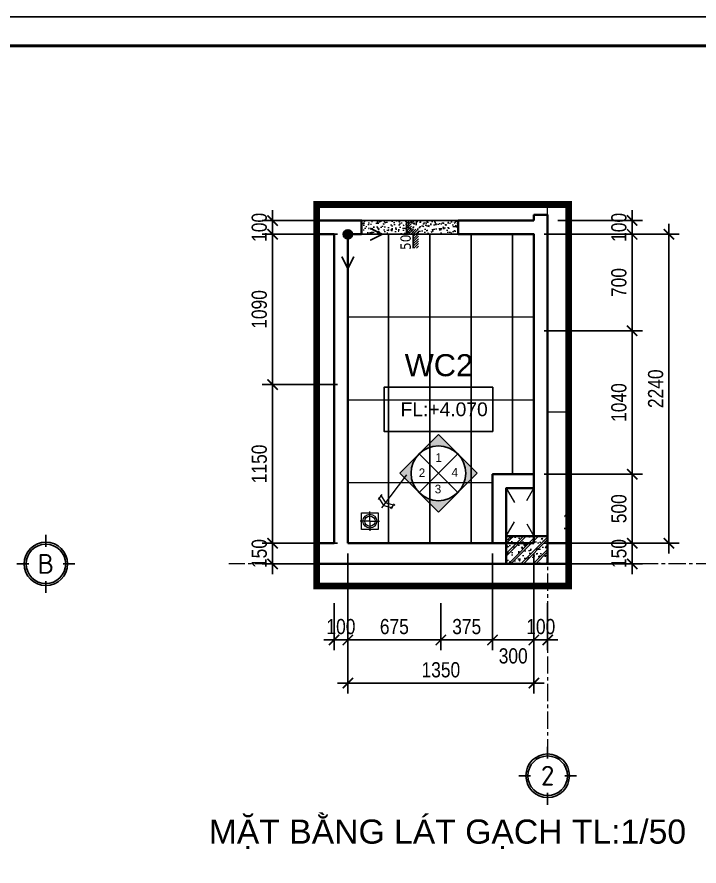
# Model space of a CAD drawing. Header units: inches. Extents: x 236662 to 497023, y -248575 to 81795.
# Drawn here: x 287395 to 292345, y -204924 to -198768 of the extents above; entities that cross this region are included whole.
import ezdxf
from ezdxf.enums import TextEntityAlignment as Align
from ezdxf.xclip import XClip

# ---------------------------------------------------------------- set-up
doc = ezdxf.new("R2010")
doc.units = ezdxf.units.IN
doc.header["$LTSCALE"] = 10
doc.header["$MEASUREMENT"] = 0
doc.header["$XCLIPFRAME"] = 2
for name, pattern in [('ACAD_ISO02W100', [15, 12, -3]), ('ACAD_ISO03W100', [30, 12, -18]), ('CENTER', [2, 1.25, -0.25, 0.25, -0.25]), ('DASHED2', [0.375, 0.25, -0.125])]:
    doc.linetypes.add(name, pattern=pattern)
for name, color, linetype in [('01. HP_TEXT', 9, 'Continuous'), ('07. HP_KY HIEU', 43, 'Continuous'), ('08. HP_DIM', 118, 'Continuous'), ('hach', 7, 'Continuous'), ('TEXT', 2, 'Continuous')]:
    doc.layers.add(name, color=color, linetype=linetype)
for name, color, linetype, lineweight in [('02. HP_BE TONG', 1, 'Continuous', 35), ('03. HP_TUONG', 2, 'Continuous', 35), ('05. HP_TRUC', 251, 'CENTER', 5), ('06. HP_THAY 1', 134, 'Continuous', 15), ('06. HP_THAY 2', 147, 'Continuous', 13), ('09_HP_HATCH', 8, 'Continuous', 5), ('14. HP_OPENING', 250, 'ACAD_ISO03W100', 5), ('9', 8, 'Continuous', 5), ('GHICHU', 7, 'Continuous', 9), ('N KHUAT', 8, 'Continuous', 5)]:
    doc.layers.add(name, color=color, linetype=linetype, lineweight=lineweight)
doc.styles.add('AVO', font='VAVOB.TTF')
doc.styles.add('BAOANNOTE', font='arial.ttf', dxfattribs={"width": 0.8})
doc.styles.add('ISOCP50', font='isocpeur.ttf')
doc.styles.get("Standard").update_dxf_attribs({"font": 'arial.ttf'})
doc.styles.add('Tahoma', font='tahoma.ttf')
doc.styles.add('TEXT (none)', font='arial.ttf')
doc.styles.add('text2', font='VHELVCN.TTF')
doc.dimstyles.new('AL-100', dxfattribs={"dimtxt": 220, "dimasz": 150, "dimexe": 150, "dimexo": 150, "dimgap": 80, "dimtad": 1, "dimdec": 0, "dimzin": 9, "dimtxsty": 'text2', "dimblk": 'ARCHTICK', "dimcen": 1, "dimdle": 150, "dimclrd": 256, "dimclre": 256, "dimclrt": 7, "dimadec": 0, "dimazin": 0, "dimtfac": 1, "dimtdec": 0, "dimtix": 1, "dimtmove": 2, "dimatfit": 3, "dimldrblk": 'ARCHTICK', "dimfxl": 1, "dimtolj": 1, "dimtzin": 0, "dimlwd": -1, "dimlwe": -1, "dimarcsym": 0})
doc.dimstyles.new('AL-100 (1-50)', dxfattribs={"dimscale": 0.5, "dimtxt": 220, "dimasz": 150, "dimexe": 150, "dimexo": 150, "dimgap": 80, "dimtad": 1, "dimdec": 0, "dimzin": 9, "dimtxsty": 'text2', "dimblk": 'ARCHTICK', "dimcen": 1, "dimdle": 150, "dimclrd": 256, "dimclre": 256, "dimclrt": 7, "dimadec": 0, "dimazin": 0, "dimtfac": 1, "dimtdec": 0, "dimtix": 1, "dimtmove": 2, "dimatfit": 3, "dimldrblk": 'ARCHTICK', "dimfxl": 1, "dimtolj": 1, "dimtzin": 0, "dimlwd": -1, "dimlwe": -1, "dimarcsym": 0})

# ---------------------------------------------------------------- blocks, each defined once
blk = doc.blocks.new('KHUNG TEN A-3')
at = {"layer": '02. HP_BE TONG', "color": 1, "const_width": 0.5}
blk.add_lwpolyline([(15, 5), (415, 5), (415, 292), (15, 292)], close=True, dxfattribs=at)
at = {"layer": '06. HP_THAY 1'}
blk.add_lwpolyline([(0, 297), (420, 297), (420, 0), (0, 0)], close=True, dxfattribs=at)
at = {"layer": 'Defpoints'}
blk.add_lwpolyline([(0, 0), (420, 0), (420, 297), (0, 297)], close=True, dxfattribs=at)
blk = doc.blocks.new('grid test1')
at = {"ltscale": 20}
for p, q in [((0, 440), (0, 260)), ((-260, 0), (-440, 0)), ((440, 0), (260, 0)), ((0, -260), (0, -440))]:
    blk.add_line(p, q, dxfattribs=at)
at = {"color": 251, "ltscale": 20, "true_color": 0x636466}
for radius in [330, 300]:
    blk.add_circle((0, 0), radius, dxfattribs=at)
at = {"layer": '01. HP_TEXT', "color": 2, "ltscale": 20, "true_color": 0xf1eb1f, "style": 'ISOCP50'}
blk.add_attdef('GRID', text='', height=300, dxfattribs=at).set_placement((-37, 0), align=Align.MIDDLE_CENTER)
blk = doc.blocks.new('Level mark - Plan 2')
blk.add_lwpolyline([(12.525, 0.4), (12.525, 3.6), (4.642, 3.6), (4.642, 0.4)], close=True)
at = {"style": 'BAOANNOTE', "flags": 8}
blk.add_attdef('FL%%P0.000', text='', height=2, dxfattribs=at).set_placement((9, 2), align=Align.MIDDLE_CENTER)
blk = doc.blocks.new('_ArchTick')
at = {"color": 0, "linetype": 'ByBlock', "const_width": 0.15}
blk.add_lwpolyline([(-0.5, -0.5), (0.5, 0.5)], dxfattribs=at)
blk = doc.blocks.new('*D1336')
at = {"layer": '08. HP_DIM', "transparency": 16777216}
for p, q in [((-15000, -3750), (-15000, -5072.9)), ((0, -3750), (0, -5072.9)), ((-15150, -4922.9), (150, -4922.9))]:
    blk.add_line(p, q, dxfattribs=at)
at = {"layer": 'Defpoints', "color": 0, "transparency": 16777216}
for p in [(-15000, -3600), (0, -3600), (0, -4922.9)]:
    blk.add_point(p, dxfattribs=at)
at = {"layer": '08. HP_DIM', "transparency": 16777216, "xscale": 150, "yscale": 150, "zscale": 150, "rotation": 180}
blk.add_blockref('_ArchTick', (-15000, -4922.9), dxfattribs=at)
at = {"layer": '08. HP_DIM', "transparency": 16777216, "xscale": 150, "yscale": 150, "zscale": 150}
blk.add_blockref('_ArchTick', (0, -4922.9), dxfattribs=at)
at = {"layer": '08. HP_DIM', "color": 7, "transparency": 16777216, "insert": (-7500, -4730.6), "char_height": 220, "attachment_point": 5, "style": 'text2'}
blk.add_mtext('\\A1;15000', dxfattribs=at)
blk = doc.blocks.new('COT')
at = {"layer": '09_HP_HATCH'}
h = blk.add_hatch(dxfattribs=at)
h.set_pattern_fill('CHAU-01', color=256, scale=15, pattern_type=2)
h.set_pattern_definition([(50, (-55276.965, -37444.2), (107.58903, -9.41282), [11.25, -123.75]), (355, (-55276.97, -37444.2), (-20.8127, 112.82882), [9, -99]), (100.4514, (-55268, -37444.99), (86.7764, 103.41593), [9.56103, -105.17132]), (46.1842, (-55276.97, -37414.2), (160.08616, -24.82785), [16.875, -185.625]), (96.6356, (-55263.62, -37416.27), (140.1994, 146.11768), [14.34154, -157.75695]), (351.1842, (-55276.97, -37414.2), (140.1993, 146.1178), [13.5, -148.5]), (21, (-55261.965, -37421.7), (89.53606, -60.39283), [11.25, -123.75]), (326, (-55261.97, -37421.7), (36.4973, 108.7725), [9, -99]), (71.4514, (-55254.5, -37426.73), (126.0334, 48.37957), [9.56103, -105.17132]), (37.5, (-55276.965, -37444.2), (1.823978, 49.934078), [0, -97.8, 0, -100.5, 0, -99.375]), (7.5, (-55276.965, -37444.2), (39.46043, 59.161757), [0, -57.3, 0, -95.55, 0, -37.875]), (327.5, (-55310.415, -37444.2), (80.073365, -3.38323), [0, -37.5, 0, -117, 0, -155.25]), (317.5, (-55325.415, -37444.2), (87.477925, 15.01575), [0, -48.75, 0, -77.7, 0, -110.25]), (45, (-55276.965, -37444.2), (-45.07806, 45.07806), []), (45, (-55276.965, -37425.827), (-45.07806, 45.07806), [])])
h.paths.add_polyline_path([(0, -200), (300, -200), (300, 0), (0, 0)])
at = {"layer": '02. HP_BE TONG'}
blk.add_lwpolyline([(0, -200), (300, -200), (300, 0), (0, 0)], close=True, dxfattribs=at)
blk = doc.blocks.new('ádasdwdczxzc')
at = {"layer": '03. HP_TUONG'}
for p in [(-15000, 3600), (-9750, 3600), (-5550, 3600), (-300, 3600), (-15000, 200), (-9750, 200), (-5550, 200), (-300, 200)]:
    blk.add_blockref('COT', p, dxfattribs=at)
blk = doc.blocks.new('*D1337')
at = {"layer": '08. HP_DIM', "transparency": 16777216}
for p, q in [((-15000, -3750), (-15000, -4660.7)), ((-9550, -3750), (-9550, -4660.7)), ((-15150, -4510.7), (-9400, -4510.7))]:
    blk.add_line(p, q, dxfattribs=at)
at = {"layer": 'Defpoints', "color": 0, "transparency": 16777216}
for p in [(-15000, -3600), (-9550, -3600), (-9550, -4510.7)]:
    blk.add_point(p, dxfattribs=at)
at = {"layer": '08. HP_DIM', "transparency": 16777216, "xscale": 150, "yscale": 150, "zscale": 150, "rotation": 180}
blk.add_blockref('_ArchTick', (-15000, -4510.7), dxfattribs=at)
at = {"layer": '08. HP_DIM', "transparency": 16777216, "xscale": 150, "yscale": 150, "zscale": 150}
blk.add_blockref('_ArchTick', (-9550, -4510.7), dxfattribs=at)
at = {"layer": '08. HP_DIM', "color": 7, "transparency": 16777216, "insert": (-12275, -4318.3), "char_height": 220, "attachment_point": 5, "style": 'text2'}
blk.add_mtext('\\A1;5450', dxfattribs=at)
blk = doc.blocks.new('*D1338')
at = {"layer": '08. HP_DIM', "transparency": 16777216}
for p, q in [((-9550, -3750), (-9550, -4660.7)), ((-5450, -3750), (-5450, -4660.7)), ((-9700, -4510.7), (-5300, -4510.7))]:
    blk.add_line(p, q, dxfattribs=at)
at = {"layer": 'Defpoints', "color": 0, "transparency": 16777216}
for p in [(-9550, -3600), (-5450, -3600), (-5450, -4510.7)]:
    blk.add_point(p, dxfattribs=at)
at = {"layer": '08. HP_DIM', "transparency": 16777216, "xscale": 150, "yscale": 150, "zscale": 150, "rotation": 180}
blk.add_blockref('_ArchTick', (-9550, -4510.7), dxfattribs=at)
at = {"layer": '08. HP_DIM', "transparency": 16777216, "xscale": 150, "yscale": 150, "zscale": 150}
blk.add_blockref('_ArchTick', (-5450, -4510.7), dxfattribs=at)
at = {"layer": '08. HP_DIM', "color": 7, "transparency": 16777216, "insert": (-7500, -4318.3), "char_height": 220, "attachment_point": 5, "style": 'text2'}
blk.add_mtext('\\A1;4100', dxfattribs=at)
blk = doc.blocks.new('*D1339')
at = {"layer": '08. HP_DIM', "transparency": 16777216}
for p, q in [((-5450, -3750), (-5450, -4660.7)), ((0, -3750), (0, -4660.7)), ((-5600, -4510.7), (150, -4510.7))]:
    blk.add_line(p, q, dxfattribs=at)
at = {"layer": 'Defpoints', "color": 0, "transparency": 16777216}
for p in [(-5450, -3600), (0, -3600), (0, -4510.7)]:
    blk.add_point(p, dxfattribs=at)
at = {"layer": '08. HP_DIM', "transparency": 16777216, "xscale": 150, "yscale": 150, "zscale": 150, "rotation": 180}
blk.add_blockref('_ArchTick', (-5450, -4510.7), dxfattribs=at)
at = {"layer": '08. HP_DIM', "transparency": 16777216, "xscale": 150, "yscale": 150, "zscale": 150}
blk.add_blockref('_ArchTick', (0, -4510.7), dxfattribs=at)
at = {"layer": '08. HP_DIM', "color": 7, "transparency": 16777216, "insert": (-2725, -4318.3), "char_height": 220, "attachment_point": 5, "style": 'text2'}
blk.add_mtext('\\A1;5450', dxfattribs=at)
blk = doc.blocks.new('*D1340')
at = {"layer": '08. HP_DIM', "transparency": 16777216}
for p, q in [((1239.1, 150), (1239.1, -3750)), ((365, 0), (1389.1, 0)), ((365, -3600), (1389.1, -3600))]:
    blk.add_line(p, q, dxfattribs=at)
at = {"layer": 'Defpoints', "color": 0, "transparency": 16777216}
for p in [(215, 0), (215, -3600), (1239.1, -3600)]:
    blk.add_point(p, dxfattribs=at)
at = {"layer": '08. HP_DIM', "transparency": 16777216, "xscale": 150, "yscale": 150, "zscale": 150}
for p, rotation in [((1239.1, 0), 90), ((1239.1, -3600), 270)]:
    blk.add_blockref('_ArchTick', p, dxfattribs=dict(at, rotation=rotation))
at = {"layer": '08. HP_DIM', "color": 7, "transparency": 16777216, "insert": (1046.7, -1880), "char_height": 220, "attachment_point": 5, "rotation": 90, "style": 'text2'}
blk.add_mtext('\\A1;3600', dxfattribs=at)
blk = doc.blocks.new('*D1341')
at = {"layer": '08. HP_DIM', "transparency": 16777216}
for p, q in [((-17549.4, 150), (-17549.4, -3750)), ((-16400, 0), (-17699.4, 0)), ((-16400, -3600), (-17699.4, -3600))]:
    blk.add_line(p, q, dxfattribs=at)
at = {"layer": 'Defpoints', "color": 0, "transparency": 16777216}
for p in [(-16250, 0, 6.3), (-17549.4, -3600), (-16250, -3600, 6.3)]:
    blk.add_point(p, dxfattribs=at)
at = {"layer": '08. HP_DIM', "transparency": 16777216, "xscale": 150, "yscale": 150, "zscale": 150}
for p, rotation in [((-17549.4, 0), 90), ((-17549.4, -3600), 270)]:
    blk.add_blockref('_ArchTick', p, dxfattribs=dict(at, rotation=rotation))
at = {"layer": '08. HP_DIM', "color": 7, "transparency": 16777216, "insert": (-17741.7, -1800), "char_height": 220, "attachment_point": 5, "rotation": 90, "style": 'text2'}
blk.add_mtext('\\A1;3600', dxfattribs=at)
blk = doc.blocks.new('Step Symbol - Metric')
h = blk.add_hatch()
h.set_pattern_fill('_USER', color=0, angle=45, style=0, pattern_type=0)
h.set_pattern_definition([(45, (0, 4), (-0.70711, 0.70711), [])])
h.paths.add_polyline_path([(8, 0), (8, -3), (-3, -3), (-3, 1), (-8, 1), (-8, 4), (0, 4), (0, 0)])
at = {"color": 0}
blk.add_lwpolyline([(8, 0), (0, 0), (0, 4), (-8, 4)], dxfattribs=at)
blk.add_attdef('Step', (2, 2), '', height=3, dxfattribs=at)
blk = doc.blocks.new('*D705')
at = {"layer": '08. HP_DIM', "transparency": 16777216}
for p, q in [((289796.1, -202658.6), (289796.1, -203359.9)), ((289696.1, -203019.3), (289696.1, -203359.9)), ((289696.1, -203284.9), (289621.1, -203284.9)), ((289696.1, -203284.9), (289796.1, -203284.9)), ((289796.1, -203284.9), (289871.1, -203284.9))]:
    blk.add_line(p, q, dxfattribs=at)
at = {"layer": 'Defpoints', "color": 0, "transparency": 16777216}
for p in [(289796.1, -202583.6), (289696.1, -202944.3), (289796.1, -203284.9)]:
    blk.add_point(p, dxfattribs=at)
at = {"layer": '08. HP_DIM', "transparency": 16777216, "xscale": 75, "yscale": 75, "zscale": 75}
blk.add_blockref('_ArchTick', (289696.1, -203284.9), dxfattribs=at)
at = {"layer": '08. HP_DIM', "transparency": 16777216, "xscale": 75, "yscale": 75, "zscale": 75, "rotation": 180}
blk.add_blockref('_ArchTick', (289796.1, -203284.9), dxfattribs=at)
at = {"layer": '08. HP_DIM', "color": 7, "transparency": 16777216, "insert": (289746.1, -203188.8), "char_height": 110, "attachment_point": 5, "style": 'text2'}
blk.add_mtext('\\A1;100', dxfattribs=at)
blk = doc.blocks.new('*D701')
at = {"layer": '08. HP_DIM', "transparency": 16777216}
for p, q in [((289796.1, -202658.6), (289796.1, -203359.9)), ((290471.1, -203019.3), (290471.1, -203359.9)), ((289721.1, -203284.9), (290546.1, -203284.9))]:
    blk.add_line(p, q, dxfattribs=at)
at = {"layer": 'Defpoints', "color": 0, "transparency": 16777216}
for p in [(289796.1, -202583.6), (290471.1, -202944.3), (290471.1, -203284.9)]:
    blk.add_point(p, dxfattribs=at)
at = {"layer": '08. HP_DIM', "transparency": 16777216, "xscale": 75, "yscale": 75, "zscale": 75, "rotation": 180}
blk.add_blockref('_ArchTick', (289796.1, -203284.9), dxfattribs=at)
at = {"layer": '08. HP_DIM', "transparency": 16777216, "xscale": 75, "yscale": 75, "zscale": 75}
blk.add_blockref('_ArchTick', (290471.1, -203284.9), dxfattribs=at)
at = {"layer": '08. HP_DIM', "color": 7, "transparency": 16777216, "insert": (290133.6, -203188.8), "char_height": 110, "attachment_point": 5, "style": 'text2'}
blk.add_mtext('\\A1;675', dxfattribs=at)
blk = doc.blocks.new('*D702')
at = {"layer": '08. HP_DIM', "transparency": 16777216}
for p, q in [((290846.1, -202658.6), (290846.1, -203359.9)), ((290471.1, -203019.3), (290471.1, -203359.9)), ((290396.1, -203284.9), (290921.1, -203284.9))]:
    blk.add_line(p, q, dxfattribs=at)
at = {"layer": 'Defpoints', "color": 0, "transparency": 16777216}
for p in [(290846.1, -202583.6), (290471.1, -202944.3), (290846.1, -203284.9)]:
    blk.add_point(p, dxfattribs=at)
at = {"layer": '08. HP_DIM', "transparency": 16777216, "xscale": 75, "yscale": 75, "zscale": 75, "rotation": 180}
blk.add_blockref('_ArchTick', (290471.1, -203284.9), dxfattribs=at)
at = {"layer": '08. HP_DIM', "transparency": 16777216, "xscale": 75, "yscale": 75, "zscale": 75}
blk.add_blockref('_ArchTick', (290846.1, -203284.9), dxfattribs=at)
at = {"layer": '08. HP_DIM', "color": 7, "transparency": 16777216, "insert": (290658.6, -203188.8), "char_height": 110, "attachment_point": 5, "style": 'text2'}
blk.add_mtext('\\A1;375', dxfattribs=at)
blk = doc.blocks.new('*D703')
at = {"layer": '08. HP_DIM', "transparency": 16777216}
for p, q in [((290846.1, -203019.3), (290846.1, -203359.9)), ((291146.1, -203019.3), (291146.1, -203359.9)), ((290771.1, -203284.9), (291221.1, -203284.9))]:
    blk.add_line(p, q, dxfattribs=at)
at = {"layer": 'Defpoints', "color": 0, "transparency": 16777216}
for p in [(290846.1, -202944.3), (291146.1, -202944.3), (291146.1, -203284.9)]:
    blk.add_point(p, dxfattribs=at)
at = {"layer": '08. HP_DIM', "transparency": 16777216, "xscale": 75, "yscale": 75, "zscale": 75, "rotation": 180}
blk.add_blockref('_ArchTick', (290846.1, -203284.9), dxfattribs=at)
at = {"layer": '08. HP_DIM', "transparency": 16777216, "xscale": 75, "yscale": 75, "zscale": 75}
blk.add_blockref('_ArchTick', (291146.1, -203284.9), dxfattribs=at)
at = {"layer": '08. HP_DIM', "color": 7, "transparency": 16777216, "insert": (290996.1, -203401.4), "char_height": 110, "attachment_point": 5, "style": 'text2'}
blk.add_mtext('\\A1;300', dxfattribs=at)
blk = doc.blocks.new('*D704')
at = {"layer": '08. HP_DIM', "transparency": 16777216}
for p, q in [((291146.1, -202869.3), (291146.1, -203359.9)), ((291246.1, -203019.3), (291246.1, -203359.9)), ((291146.1, -203284.9), (291071.1, -203284.9)), ((291146.1, -203284.9), (291246.1, -203284.9)), ((291246.1, -203284.9), (291321.1, -203284.9))]:
    blk.add_line(p, q, dxfattribs=at)
at = {"layer": 'Defpoints', "color": 0, "transparency": 16777216}
for p in [(291146.1, -202794.3), (291246.1, -202944.3), (291246.1, -203284.9)]:
    blk.add_point(p, dxfattribs=at)
at = {"layer": '08. HP_DIM', "transparency": 16777216, "xscale": 75, "yscale": 75, "zscale": 75}
blk.add_blockref('_ArchTick', (291146.1, -203284.9), dxfattribs=at)
at = {"layer": '08. HP_DIM', "transparency": 16777216, "xscale": 75, "yscale": 75, "zscale": 75, "rotation": 180}
blk.add_blockref('_ArchTick', (291246.1, -203284.9), dxfattribs=at)
at = {"layer": '08. HP_DIM', "color": 7, "transparency": 16777216, "insert": (291196.1, -203188.8), "char_height": 110, "attachment_point": 5, "style": 'text2'}
blk.add_mtext('\\A1;100', dxfattribs=at)
blk = doc.blocks.new('*D700')
at = {"layer": '08. HP_DIM', "transparency": 16777216}
for p, q in [((291146.1, -202658.6), (291146.1, -203673.2)), ((289796.1, -203019.3), (289796.1, -203673.2)), ((289721.1, -203598.2), (291221.1, -203598.2))]:
    blk.add_line(p, q, dxfattribs=at)
at = {"layer": 'Defpoints', "color": 0, "transparency": 16777216}
for p in [(291146.1, -202583.6), (289796.1, -202944.3), (291146.1, -203598.2)]:
    blk.add_point(p, dxfattribs=at)
at = {"layer": '08. HP_DIM', "transparency": 16777216, "xscale": 75, "yscale": 75, "zscale": 75, "rotation": 180}
blk.add_blockref('_ArchTick', (289796.1, -203598.2), dxfattribs=at)
at = {"layer": '08. HP_DIM', "transparency": 16777216, "xscale": 75, "yscale": 75, "zscale": 75}
blk.add_blockref('_ArchTick', (291146.1, -203598.2), dxfattribs=at)
at = {"layer": '08. HP_DIM', "color": 7, "transparency": 16777216, "insert": (290471.1, -203502), "char_height": 110, "attachment_point": 5, "style": 'text2'}
blk.add_mtext('\\A1;1350', dxfattribs=at)
blk = doc.blocks.new('*D706')
at = {"layer": '08. HP_DIM', "transparency": 16777216}
for p, q in [((291859.3, -202583.6), (291859.3, -202508.6)), ((291321.1, -202583.6), (291934.3, -202583.6)), ((291859.3, -202733.6), (291859.3, -202583.6)), ((291321.1, -202733.6), (291934.3, -202733.6)), ((291859.3, -202733.6), (291859.3, -202808.6))]:
    blk.add_line(p, q, dxfattribs=at)
at = {"layer": 'Defpoints', "color": 0, "transparency": 16777216}
for p in [(291246.1, -202583.6), (291859.3, -202583.6), (291246.1, -202733.6)]:
    blk.add_point(p, dxfattribs=at)
at = {"layer": '08. HP_DIM', "transparency": 16777216, "xscale": 75, "yscale": 75, "zscale": 75}
for p, rotation in [((291859.3, -202583.6), 270), ((291859.3, -202733.6), 90)]:
    blk.add_blockref('_ArchTick', p, dxfattribs=dict(at, rotation=rotation))
at = {"layer": '08. HP_DIM', "color": 7, "transparency": 16777216, "insert": (291763.2, -202658.6), "char_height": 110, "attachment_point": 5, "rotation": 90, "style": 'text2'}
blk.add_mtext('\\A1;150', dxfattribs=at)
blk = doc.blocks.new('*D707')
at = {"layer": '08. HP_DIM', "transparency": 16777216}
for p, q in [((291859.3, -202658.6), (291859.3, -202008.6)), ((291221.1, -202083.6), (291934.3, -202083.6)), ((291321.1, -202583.6), (291934.3, -202583.6))]:
    blk.add_line(p, q, dxfattribs=at)
at = {"layer": 'Defpoints', "color": 0, "transparency": 16777216}
for p in [(291146.1, -202083.6), (291859.3, -202083.6), (291246.1, -202583.6)]:
    blk.add_point(p, dxfattribs=at)
at = {"layer": '08. HP_DIM', "transparency": 16777216, "xscale": 75, "yscale": 75, "zscale": 75}
for p, rotation in [((291859.3, -202083.6), 90), ((291859.3, -202583.6), 270)]:
    blk.add_blockref('_ArchTick', p, dxfattribs=dict(at, rotation=rotation))
at = {"layer": '08. HP_DIM', "color": 7, "transparency": 16777216, "insert": (291763.2, -202333.6), "char_height": 110, "attachment_point": 5, "rotation": 90, "style": 'text2'}
blk.add_mtext('\\A1;500', dxfattribs=at)
blk = doc.blocks.new('*D708')
at = {"layer": '08. HP_DIM', "transparency": 16777216}
for p, q in [((291859.3, -202158.6), (291859.3, -200968.6)), ((291221.1, -201043.6), (291934.3, -201043.6)), ((291221.1, -202083.6), (291934.3, -202083.6))]:
    blk.add_line(p, q, dxfattribs=at)
at = {"layer": 'Defpoints', "color": 0, "transparency": 16777216}
for p in [(291146.1, -201043.6, 6.3), (291859.3, -201043.6), (291146.1, -202083.6)]:
    blk.add_point(p, dxfattribs=at)
at = {"layer": '08. HP_DIM', "transparency": 16777216, "xscale": 75, "yscale": 75, "zscale": 75}
for p, rotation in [((291859.3, -201043.6), 90), ((291859.3, -202083.6), 270)]:
    blk.add_blockref('_ArchTick', p, dxfattribs=dict(at, rotation=rotation))
at = {"layer": '08. HP_DIM', "color": 7, "transparency": 16777216, "insert": (291763.2, -201563.6), "char_height": 110, "attachment_point": 5, "rotation": 90, "style": 'text2'}
blk.add_mtext('\\A1;1040', dxfattribs=at)
blk = doc.blocks.new('*D709')
at = {"layer": '08. HP_DIM', "transparency": 16777216}
for p, q in [((291859.3, -201118.6), (291859.3, -200268.6)), ((291221.1, -200343.6), (291934.3, -200343.6)), ((291221.1, -201043.6), (291934.3, -201043.6))]:
    blk.add_line(p, q, dxfattribs=at)
at = {"layer": 'Defpoints', "color": 0, "transparency": 16777216}
for p in [(291146.1, -200343.6, 6.3), (291859.3, -200343.6), (291146.1, -201043.6, 6.3)]:
    blk.add_point(p, dxfattribs=at)
at = {"layer": '08. HP_DIM', "transparency": 16777216, "xscale": 75, "yscale": 75, "zscale": 75}
for p, rotation in [((291859.3, -200343.6), 90), ((291859.3, -201043.6), 270)]:
    blk.add_blockref('_ArchTick', p, dxfattribs=dict(at, rotation=rotation))
at = {"layer": '08. HP_DIM', "color": 7, "transparency": 16777216, "insert": (291763.2, -200693.6), "char_height": 110, "attachment_point": 5, "rotation": 90, "style": 'text2'}
blk.add_mtext('\\A1;700', dxfattribs=at)
blk = doc.blocks.new('*D710')
at = {"layer": '08. HP_DIM', "transparency": 16777216}
for p, q in [((291859.3, -200243.6), (291859.3, -200168.6)), ((291321.1, -200243.6), (291934.3, -200243.6)), ((291859.3, -200343.6), (291859.3, -200243.6)), ((291221.1, -200343.6), (291934.3, -200343.6)), ((291859.3, -200343.6), (291859.3, -200418.6))]:
    blk.add_line(p, q, dxfattribs=at)
at = {"layer": 'Defpoints', "color": 0, "transparency": 16777216}
for p in [(291246.1, -200243.6), (291859.3, -200243.6), (291146.1, -200343.6, 6.3)]:
    blk.add_point(p, dxfattribs=at)
at = {"layer": '08. HP_DIM', "transparency": 16777216, "xscale": 75, "yscale": 75, "zscale": 75}
for p, rotation in [((291859.3, -200243.6), 270), ((291859.3, -200343.6), 90)]:
    blk.add_blockref('_ArchTick', p, dxfattribs=dict(at, rotation=rotation))
at = {"layer": '08. HP_DIM', "color": 7, "transparency": 16777216, "insert": (291763.2, -200293.6), "char_height": 110, "attachment_point": 5, "rotation": 90, "style": 'text2'}
blk.add_mtext('\\A1;100', dxfattribs=at)
blk = doc.blocks.new('*D711')
at = {"layer": '08. HP_DIM', "transparency": 16777216}
for p, q in [((289249.9, -202583.6), (289249.9, -202508.6)), ((289721.1, -202583.6), (289174.9, -202583.6)), ((289249.9, -202733.6), (289249.9, -202583.6)), ((289721.1, -202733.6), (289174.9, -202733.6)), ((289249.9, -202733.6), (289249.9, -202808.6))]:
    blk.add_line(p, q, dxfattribs=at)
at = {"layer": 'Defpoints', "color": 0, "transparency": 16777216}
for p in [(289249.9, -202583.6), (289796.1, -202583.6), (289796.1, -202733.6)]:
    blk.add_point(p, dxfattribs=at)
at = {"layer": '08. HP_DIM', "transparency": 16777216, "xscale": 75, "yscale": 75, "zscale": 75}
for p, rotation in [((289249.9, -202583.6), 270), ((289249.9, -202733.6), 90)]:
    blk.add_blockref('_ArchTick', p, dxfattribs=dict(at, rotation=rotation))
at = {"layer": '08. HP_DIM', "color": 7, "transparency": 16777216, "insert": (289153.8, -202658.6), "char_height": 110, "attachment_point": 5, "rotation": 90, "style": 'text2'}
blk.add_mtext('\\A1;150', dxfattribs=at)
blk = doc.blocks.new('*D712')
at = {"layer": '08. HP_DIM', "transparency": 16777216}
for p, q in [((289249.9, -202658.6), (289249.9, -201358.6)), ((289721.1, -201433.6), (289174.9, -201433.6)), ((289721.1, -202583.6), (289174.9, -202583.6))]:
    blk.add_line(p, q, dxfattribs=at)
at = {"layer": 'Defpoints', "color": 0, "transparency": 16777216}
for p in [(289249.9, -201433.6), (289796.1, -201433.6, 3.2), (289796.1, -202583.6)]:
    blk.add_point(p, dxfattribs=at)
at = {"layer": '08. HP_DIM', "transparency": 16777216, "xscale": 75, "yscale": 75, "zscale": 75}
for p, rotation in [((289249.9, -201433.6), 90), ((289249.9, -202583.6), 270)]:
    blk.add_blockref('_ArchTick', p, dxfattribs=dict(at, rotation=rotation))
at = {"layer": '08. HP_DIM', "color": 7, "transparency": 16777216, "insert": (289153.8, -202008.6), "char_height": 110, "attachment_point": 5, "rotation": 90, "style": 'text2'}
blk.add_mtext('\\A1;1150', dxfattribs=at)
blk = doc.blocks.new('*D713')
at = {"layer": '08. HP_DIM', "transparency": 16777216}
for p, q in [((289249.9, -201508.6), (289249.9, -200268.6)), ((289721.1, -200343.6), (289174.9, -200343.6)), ((289721.1, -201433.6), (289174.9, -201433.6))]:
    blk.add_line(p, q, dxfattribs=at)
at = {"layer": 'Defpoints', "color": 0, "transparency": 16777216}
for p in [(289249.9, -200343.6), (289796.1, -200343.6), (289796.1, -201433.6, 3.2)]:
    blk.add_point(p, dxfattribs=at)
at = {"layer": '08. HP_DIM', "transparency": 16777216, "xscale": 75, "yscale": 75, "zscale": 75}
for p, rotation in [((289249.9, -200343.6), 90), ((289249.9, -201433.6), 270)]:
    blk.add_blockref('_ArchTick', p, dxfattribs=dict(at, rotation=rotation))
at = {"layer": '08. HP_DIM', "color": 7, "transparency": 16777216, "insert": (289153.8, -200888.6), "char_height": 110, "attachment_point": 5, "rotation": 90, "style": 'text2'}
blk.add_mtext('\\A1;1090', dxfattribs=at)
blk = doc.blocks.new('*D714')
at = {"layer": '08. HP_DIM', "transparency": 16777216}
for p, q in [((289249.9, -200243.6), (289249.9, -200168.6)), ((289821.1, -200243.6), (289174.9, -200243.6)), ((289249.9, -200343.6), (289249.9, -200243.6)), ((289721.1, -200343.6), (289174.9, -200343.6)), ((289249.9, -200343.6), (289249.9, -200418.6))]:
    blk.add_line(p, q, dxfattribs=at)
at = {"layer": 'Defpoints', "color": 0, "transparency": 16777216}
for p in [(289249.9, -200243.6), (289896.1, -200243.6), (289796.1, -200343.6)]:
    blk.add_point(p, dxfattribs=at)
at = {"layer": '08. HP_DIM', "transparency": 16777216, "xscale": 75, "yscale": 75, "zscale": 75}
for p, rotation in [((289249.9, -200243.6), 270), ((289249.9, -200343.6), 90)]:
    blk.add_blockref('_ArchTick', p, dxfattribs=dict(at, rotation=rotation))
at = {"layer": '08. HP_DIM', "color": 7, "transparency": 16777216, "insert": (289153.8, -200293.6), "char_height": 110, "attachment_point": 5, "rotation": 90, "style": 'text2'}
blk.add_mtext('\\A1;100', dxfattribs=at)
blk = doc.blocks.new('*D715')
at = {"layer": '08. HP_DIM', "transparency": 16777216}
for p, q in [((292126.4, -200268.6), (292126.4, -202658.6)), ((291221.1, -200343.6), (292201.4, -200343.6)), ((291221.1, -202583.6), (292201.4, -202583.6))]:
    blk.add_line(p, q, dxfattribs=at)
at = {"layer": 'Defpoints', "color": 0, "transparency": 16777216}
for p in [(291146.1, -200343.6), (291146.1, -202583.6), (292126.4, -202583.6)]:
    blk.add_point(p, dxfattribs=at)
at = {"layer": '08. HP_DIM', "transparency": 16777216, "xscale": 75, "yscale": 75, "zscale": 75}
for p, rotation in [((292126.4, -200343.6), 90), ((292126.4, -202583.6), 270)]:
    blk.add_blockref('_ArchTick', p, dxfattribs=dict(at, rotation=rotation))
at = {"layer": '08. HP_DIM', "color": 7, "transparency": 16777216, "insert": (292030.2, -201463.6), "char_height": 110, "attachment_point": 5, "rotation": 90, "style": 'text2'}
blk.add_mtext('\\A1;2240', dxfattribs=at)
blk = doc.blocks.new('DINHVIGACH')
at = {"linetype": 'Continuous'}
h = blk.add_hatch(color=256, dxfattribs=at)
edge = h.paths.add_edge_path()
edge.add_ellipse((0, 0), major_axis=(133, 0), ratio=1, start_angle=-0.0015, end_angle=359.9985, ccw=False)
at = {"const_width": 50}
for points in [[(0, 0), (1000, 0)], [(0, -1000), (0, 0)], [(648, 175), (1000, 0), (648, -175)], [(-175, -648), (0, -1000), (175, -648)]]:
    blk.add_lwpolyline(points, dxfattribs=at)
at = {"extrusion": (0, 0, -1)}
blk.add_ellipse((0, 0), major_axis=(133, 0), ratio=1, start_param=0.000026, end_param=6.283211, dxfattribs=at)
blk = doc.blocks.new('HUONG NHIN')
at = {"layer": '09_HP_HATCH', "linetype": 'Continuous'}
h = blk.add_hatch(color=256, dxfattribs=at)
h.paths.add_polyline_path([(0, 1123), (-561, 561, -0.414214), (561, 561)])
h.paths.add_polyline_path([(-561, 561), (-1123, 0), (-561, -561, -0.198912), (-794, 0, -0.198912)])
h.paths.add_polyline_path([(561, -561, -0.414214), (-561, -561), (0, -1123)])
h.paths.add_polyline_path([(561, 561, -0.198912), (794, 0, -0.198912), (561, -561), (1123, 0)])
at = {"linetype": 'Continuous'}
for points in [[(-1123, 0), (0, 1123)], [(0, 1123), (1123, 0)], [(-561, -561), (561, 561)], [(-561, 561), (561, -561)], [(-1123, 0), (0, -1123)], [(0, -1123), (1123, 0)]]:
    blk.add_lwpolyline(points, dxfattribs=at)
blk.add_circle((0, 0), 794, dxfattribs=at)
at = {"layer": '01. HP_TEXT', "linetype": 'Continuous', "style": 'AVO'}
blk.add_attdef('1', text='', height=250, dxfattribs=at).set_placement((10, 332), align=Align.CENTER)
for tag, p in [('2', (-568, -109)), ('3', (383, -100)), ('4', (-104, -581))]:
    blk.add_attdef(tag, p, '', height=250, dxfattribs=at)
blk = doc.blocks.new('Pheuthu')
at = {"color": 8}
for q in [(0, 70), (-70, 0), (70, 0), (0, -70)]:
    blk.add_line((0, 0), q, dxfattribs=at)
for points in [[(87.6, 96.6), (268.3, 336.7)], [(62.7, 157.1), (89, 192.1)], [(115.1, 133.3), (80.2, 190.8)], [(100.1, 113.3), (65.2, 170.8)], [(115.1, 133.3), (180.1, 115.6)], [(152.6, 89.4), (178.9, 124.4)], [(100.1, 113.3), (165.1, 95.7)]]:
    blk.add_lwpolyline(points)
blk.add_lwpolyline([(60, 60), (60, -60), (-60, -60), (-60, 60)], close=True)
at = {"color": 8, "linetype": 'Continuous'}
for radius in [50, 37.7]:
    blk.add_circle((0, 0), radius, dxfattribs=at)
blk = doc.blocks.new('mb tang 2')
at = {"layer": '07. HP_KY HIEU'}
h = blk.add_hatch(color=256, dxfattribs=at)
h.dxf.hatch_style = 1
edge = h.paths.add_edge_path()
edge.add_arc((-8950, -2500), 25, 0, 360)
at = {"layer": '03. HP_TUONG'}
blk.add_line((-10100, -1110), (-10100, -1210), dxfattribs=at)
for points in [[(-16250, -250), (-16150, -350), (-15900, -350), (-15900, 0), (-16250, 0), (-16250, -250)], [(-15900, 0), (-15000, 0), (-15000, -100), (-15900, -100)], [(-9450, -200), (-5550, -200), (-5550, -150), (-9450, -150)], [(-16250, -2500), (-16150, -2400), (-15900, -2400), (-15900, -2750), (-16250, -2750), (-16250, -2500)], [(-16200, -3600), (-15000, -3600), (-15000, -3450), (-16200, -3450)]]:
    blk.add_lwpolyline(points, close=True, dxfattribs=at)
for points in [[(-11000, -3450), (-14900, -3450), (-14900, -2935), (-15000, -2935), (-15000, -3600), (0, -3600), (0, 0), (-15000, 0), (-15000, -509.2), (-14900, -509.2), (-14900, -150), (-5550, -150)], [(-5450, -150), (-150, -150), (-150, -3450), (-9450, -3450)], [(-5450, -150), (-5450, -550), (-5550, -550), (-5550, -150)], [(-9450, -1110), (-9450, -1110), (-9450, -1070), (-9550, -1070), (-9550, -1110)], [(-10800, -1210), (-10800, -1110), (-11600, -1110), (-11600, -1210), (-11000, -1210)], [(-9550, -1110), (-10100, -1110)], [(-9450, -3450), (-9450, -1110)], [(-11000, -3450), (-11000, -1210)], [(-10900, -3450), (-10900, -1210), (-10800, -1210)], [(-10100, -1210), (-9550, -1210), (-9550, -3450)], [(-9550, -2950), (-9850, -2950), (-9850, -3450)], [(-9550, -3050), (-9750, -3050), (-9750, -3450)], [(-9550, -3450), (-10900, -3450)]]:
    blk.add_lwpolyline(points, dxfattribs=at)
at = {"layer": '06. HP_THAY 1'}
for points in [[(-8550, -200), (-8550, -1300), (-6450, -1300), (-6450, -200)], [(-8500, -200), (-8500, -1250), (-6500, -1250), (-6500, -200)]]:
    blk.add_lwpolyline(points, dxfattribs=at)
for points in [[(-16150, -350), (-16050, -350), (-16050, -2400), (-16150, -2400)], [(-8550, -2200), (-6450, -2200), (-6450, -2550), (-8550, -2550)], [(-8500, -2250), (-6500, -2250), (-6500, -2500), (-8500, -2500)], [(-16150, -2750), (-16050, -2750), (-16050, -3450), (-16150, -3450)]]:
    blk.add_lwpolyline(points, close=True, dxfattribs=at)
at = {"layer": '06. HP_THAY 2'}
for p, q in [((-9450, -1070), (-9450, -150)), ((-8500, -1300), (-8500, -2200)), ((-6450, -2550), (-5550, -3450))]:
    blk.add_line(p, q, dxfattribs=at)
for points in [[(-650, -150), (-550, -150), (-550, -1100), (-150, -1100), (-150, -1200), (-650, -1200)], [(-6450, -2250), (-5550, -2250), (-5550, -200), (-6500, -200), (-6500, -2200), (-6450, -2200)], [(-15000, -509.2), (-14900, -509.2), (-14900, -2935), (-15000, -2935)], [(-10800, -1110), (-10100, -1110), (-10100, -1210), (-10800, -1210)], [(-8250, -2200), (-8250, -1300), (-8000, -1300), (-8000, -2200)], [(-8000, -2200), (-8000, -1300), (-7750, -1300), (-7750, -2200)], [(-7750, -2200), (-7750, -1300), (-7500, -1300), (-7500, -2200)], [(-7500, -2200), (-7500, -1300), (-7250, -1300), (-7250, -2200)], [(-7250, -2200), (-7250, -1300), (-7000, -1300), (-7000, -2200)], [(-7000, -2200), (-7000, -1300), (-6750, -1300), (-6750, -2200)], [(-6750, -2200), (-6750, -1300), (-6500, -1300), (-6500, -2200)], [(-6450, -2250), (-5550, -2250), (-5550, -2500), (-6450, -2500)], [(-8500, -3450), (-8500, -2550), (-8250, -2550), (-8250, -3450)], [(-8250, -3450), (-8250, -2550), (-8000, -2550), (-8000, -3450)], [(-8000, -3450), (-8000, -2550), (-7750, -2550), (-7750, -3450)], [(-7750, -3450), (-7750, -2550), (-7500, -2550), (-7500, -3450)], [(-7500, -3450), (-7500, -2550), (-7250, -2550), (-7250, -3450)], [(-7250, -3450), (-7250, -2550), (-7000, -2550), (-7000, -3450)], [(-7000, -3450), (-7000, -2550), (-6750, -2550), (-6750, -3450)], [(-6750, -3450), (-6750, -2550), (-6500, -2550), (-6500, -3450)]]:
    blk.add_lwpolyline(points, close=True, dxfattribs=at)
for points in [[(-8550, -2500), (-9450, -2500), (-9450, -3450), (-8500, -3450), (-8500, -2550)], [(-6450, -2500), (-5550, -2500), (-5550, -3450), (-6500, -3450), (-6500, -2550)], [(-6450, -2500), (-6450, -2550), (-6500, -2550)]]:
    blk.add_lwpolyline(points, dxfattribs=at)
at = {"layer": '07. HP_KY HIEU', "linetype": 'DASHED2'}
blk.add_lwpolyline([(-8950, -1750), (-8950, -3000), (-6050, -3000), (-6050, -1750)], close=True, dxfattribs=at)
at = {"layer": '07. HP_KY HIEU'}
for points in [[(-6951.7, -2237.3), (-7328.1, -2989.1), (-7483.3, -2899.5), (-7234.9, -3186.1), (-7390.1, -3096.5), (-7859.8, -3910.1)], [(-6935, -2246.9), (-7321, -3015.5), (-7393.4, -2973.7), (-7145, -3260.3), (-7383, -3122.9), (-7843.1, -3919.7)]]:
    blk.add_lwpolyline(points, dxfattribs=at)
blk.add_circle((-8950, -2500), 25, dxfattribs=at)
at = {"layer": '14. HP_OPENING'}
for p, q in [((-550, -150), (-150, -1100)), ((-550, -1100), (-150, -150)), ((-8500, -200), (-6500, -1250)), ((-8500, -1250), (-6500, -200)), ((-8500, -2250), (-6500, -2500)), ((-8500, -2500), (-6500, -2250)), ((-9750, -3050), (-9550, -3400)), ((-9750, -3400), (-9550, -3050))]:
    blk.add_line(p, q, dxfattribs=at)
at = {"layer": 'N KHUAT', "linetype": 'Continuous', "const_width": 20}
blk.add_lwpolyline([(-8446.4, -1865.5), (-8500, -1750), (-8439.4, -1646)], dxfattribs=at)
ref = blk.add_blockref('Level mark - Plan 2', (-13792.3, -1043.2), dxfattribs=dict(xscale=100, yscale=100, zscale=100))
ref.add_attrib('FL%%P0.000', 'FL:+4.100', dxfattribs={"height": 100, "style": 'BAOANNOTE'}).set_placement((-12892.3, -843.2), align=Align.MIDDLE_CENTER)
ref = blk.add_blockref('Level mark - Plan 2', (-3905.9, -1547.2), dxfattribs=dict(xscale=100, yscale=100, zscale=100))
ref.add_attrib('FL%%P0.000', 'FL:+2.624', dxfattribs={"height": 100, "style": 'BAOANNOTE'}).set_placement((-3005.9, -1347.2), align=Align.MIDDLE_CENTER)
ref = blk.add_blockref('Level mark - Plan 2', (-11101.2, -2678.9, 312.3), dxfattribs=dict(xscale=100, yscale=100, zscale=100))
ref.add_attrib('FL%%P0.000', 'FL:+4.070', dxfattribs={"height": 100, "style": 'BAOANNOTE'}).set_placement((-10201.2, -2478.9, 312.3), align=Align.MIDDLE_CENTER)
at = {"layer": '07. HP_KY HIEU'}
ref = blk.add_blockref('Step Symbol - Metric', (-10425, -1210), dxfattribs=dict(at, xscale=-12.50000000000002, yscale=12.50000000000002, zscale=12.5, rotation=90))
ref.add_attrib('Step', '50', (-10443.4, -1324.3), dxfattribs={"layer": '0', "color": 7, "height": 75, "rotation": 90, "style": 'Tahoma'})
ref = blk.add_blockref('Step Symbol - Metric', (-15000, -1774.3), dxfattribs=dict(at, xscale=-12.5, yscale=12.5, zscale=12.5))
ref.add_attrib('Step', '50', (-15114.3, -1755.9), dxfattribs={"layer": '0', "color": 7, "height": 75, "style": 'Tahoma'})
at = {"layer": '08. HP_DIM'}
blk.add_blockref('ádasdwdczxzc', (0, -3600), dxfattribs=at)
at = {"layer": '01. HP_TEXT', "style": 'TEXT (none)'}
for s, height, p in [('P. NGỦ 1 ', 159.88, (-13408.6, -574.3)), ('P. SINH HOẠT CHUNG ', 159.876, (-4381.3, -1128.1)), ('WC2', 159.88, (-10487.1, -2239.1))]:
    blk.add_text(s, height=height, dxfattribs=at).set_placement(p)
blk.add_text('BAN CÔNG', height=159.88, rotation=90, dxfattribs=at).set_placement((-15540.5, -2487.3))
at = {"layer": 'GHICHU', "color": 0, "linetype": 'Continuous', "style": 'AVO'}
for s, p in [('25', (-8706.7, -1497.8)), ('23', (-8201.3, -1497.8)), ('21', (-7701.3, -1497.8)), ('19', (-7201.3, -1497.8)), ('17', (-6701.3, -1497.8)), ('15', (-5844.7, -2476.2)), ('1', (-9344.9, -3349.4)), ('3', (-8164.4, -3349.4)), ('5', (-7679.1, -3353.5)), ('9', (-7426.8, -3340.1)), ('11', (-6926.8, -3340.1)), ('13', (-6471.2, -3337.9))]:
    blk.add_text(s, height=121, dxfattribs=at).set_placement(p)
at = {"layer": '08. HP_DIM'}
dim = blk.add_linear_dim(base=(-17549.4, -3600, -6.3), p1=(-16250, 0), p2=(-16250, -3600), angle=90, dimstyle='AL-100', dxfattribs=at)
dim.commit()
dim.dimension.update_dxf_attribs({"geometry": '*D1341', "text_midpoint": (-17741.7, -1800, -6.3)})
dim = blk.add_linear_dim(base=(1239.1, -3600), p1=(215, 0), p2=(215, -3600), angle=90, dimstyle='AL-100', dxfattribs=at)
dim.commit()
dim.dimension.update_dxf_attribs({"geometry": '*D1340', "text_midpoint": (1046.7, -1880), "dimtype": 128})
for base, p1, p2, picture, middle in [((0, -4922.9), (-15000, -3600), (0, -3600), '*D1336', (-7500, -4730.6)), ((-9550, -4510.7), (-15000, -3600), (-9550, -3600), '*D1337', (-12275, -4318.3)), ((-5450, -4510.7), (-9550, -3600), (-5450, -3600), '*D1338', (-7500, -4318.3)), ((0, -4510.7), (-5450, -3600), (0, -3600), '*D1339', (-2725, -4318.3))]:
    dim = blk.add_linear_dim(base=base, p1=p1, p2=p2, dimstyle='AL-100', dxfattribs=at)
    dim.commit()
    dim.dimension.update_dxf_attribs({"geometry": picture, "text_midpoint": middle})

msp = doc.modelspace()

# ---------------------------------------------------------------- hatches: boundary and pattern name
at = {"layer": '09_HP_HATCH'}
h = msp.add_hatch(dxfattribs=at)
h.set_pattern_fill('AR-CONC', color=8, scale=10)
h.set_pattern_definition([(50, (740.9, -13150.74), (71.726018, -6.275213), [7.5, -82.5]), (355, (740.9, -13150.74), (-13.875133, 75.219213), [6, -66]), (100.451444, (746.88, -13151.26), (57.850885, 68.943999), [6.374019, -70.114211]), (46.1842, (740.9, -13130.74), (106.724133, -16.551928), [11.25, -123.75]), (96.635635, (749.8, -13132.12), (93.466195, 97.41186), [9.561034, -105.171376]), (351.184164, (740.9, -13130.74), (93.466195, 97.41186), [9, -99]), (21, (750.9, -13135.74), (59.690705, -40.261889), [7.5, -82.5]), (326, (750.9, -13135.74), (24.331533, 72.515005), [6, -66]), (71.451445, (755.875, -13139.094), (84.022238, 32.253115), [6.374019, -70.114211]), (37.5, (740.9, -13150.74), (1.2159855, 33.2893854), [0, -65.2, 0, -67, 0, -66.25]), (7.5, (740.9, -13150.74), (26.3069537, 39.4411712), [0, -38.2, 0, -63.7, 0, -25.25]), (327.5, (718.6, -13150.74), (53.3822436, -2.2554872), [0, -25, 0, -78, 0, -103.5]), (317.5, (708.6, -13150.74), (58.318617, 10.010498), [0, -32.5, 0, -51.8, 0, -73.5])])
h.paths.add_polyline_path([(289896.1, -200243.6), (290596.1, -200243.6), (290596.1, -200343.6), (289896.1, -200343.6)])
h = msp.add_hatch(dxfattribs=at)
h.set_pattern_fill('_USER', color=8, scale=600, pattern_type=0)
h.set_pattern_definition([(0, (289796.13, -200343.63), (0, 600), [])])
h.paths.add_polyline_path([(289796.1, -200343.6), (291146.1, -200343.6), (291146.1, -202083.6), (290846.1, -202083.6), (290846.1, -202583.6), (289796.1, -202583.6)])
at = {"layer": 'hach'}
h = msp.add_hatch(dxfattribs=at)
h.set_pattern_fill('_USER', color=8, scale=300, angle=90, pattern_type=0)
h.set_pattern_definition([(90, (289790.75, -200343.63), (-300, 2e-14), [])])
h.paths.add_polyline_path([(289796.1, -200343.6), (291146.1, -200343.6), (291146.1, -202083.6), (290846.1, -202083.6), (290846.1, -202583.6), (289796.1, -202583.6)])

# ---------------------------------------------------------------- linework, layer by layer
at = {"layer": '05. HP_TRUC', "ltscale": 10}
for p, q in [((291246.1, -200404), (291246.1, -204059.2)), ((292448, -202733.6), (288931.7, -202733.6))]:
    msp.add_line(p, q, dxfattribs=at)
at = {"layer": '06. HP_THAY 2'}
msp.add_lwpolyline([(289896.1, -200243.6), (290596.1, -200243.6), (290596.1, -200343.6), (289896.1, -200343.6)], close=True, dxfattribs=at)
at = {"layer": '07. HP_KY HIEU', "linetype": 'ACAD_ISO02W100', "ltscale": 5, "const_width": 50, "elevation": -6.3}
msp.add_lwpolyline([(289569.6, -200127.6), (291398.5, -200127.6), (291398.5, -202893.7), (289569.6, -202893.7)], close=True, dxfattribs=at)
at = {"layer": '08. HP_DIM'}
msp.add_line((291146.1, -201811.7, 6.3), (291146.1, -200943.6, 6.3), dxfattribs=at)
msp.add_lwpolyline([(289896.1, -200243.6), (290596.1, -200243.6), (290596.1, -200343.6), (289896.1, -200343.6)], close=True, dxfattribs=at)

# ---------------------------------------------------------------- block references
at = {"color": 1, "xscale": 41.9254843875517, "yscale": 41.9254843875517, "zscale": 41.9254843875517}
msp.add_blockref('KHUNG TEN A-3', (282444.5, -211219.9, -318.6), dxfattribs=at)
ref = msp.add_blockref('mb tang 2', (300696.1, -199133.6))
XClip(ref).set_block_clipping_path([(-11126.4969405577, -3760.0338955933), (-9297.5921984041, -993.9278662088)])
at = {"layer": '07. HP_KY HIEU', "xscale": 0.25, "yscale": 0.25, "zscale": 0.25}
msp.add_blockref('DINHVIGACH', (289796.1, -200343.6), dxfattribs=at)
at = {"layer": '07. HP_KY HIEU'}
ref = msp.add_blockref('HUONG NHIN', (290453, -202076.7), dxfattribs=dict(at, xscale=0.25, yscale=0.25, zscale=0.25))
ref.add_attrib('4', '3', (290427.1, -202222.1), dxfattribs={"layer": '0', "linetype": 'Continuous', "height": 62.5, "style": 'AVO'})
ref.add_attrib('3', '4', (290548.8, -202101.9), dxfattribs={"layer": '0', "linetype": 'Continuous', "height": 62.5, "style": 'AVO'})
ref.add_attrib('2', '2', (290311.1, -202104), dxfattribs={"layer": '0', "linetype": 'Continuous', "height": 62.5, "style": 'AVO'})
ref.add_attrib('1', '1', dxfattribs={"layer": '0', "linetype": 'Continuous', "height": 62.5, "style": 'AVO'}).set_placement((290455.4, -201993.7), align=Align.CENTER)
at = {"layer": '07. HP_KY HIEU', "ltscale": 20}
ref = msp.add_blockref('grid test1', (287605.2, -202733.6), dxfattribs=dict(at, xscale=0.477750000078231, yscale=0.477750000078231, zscale=0.477750000078231))
ref.add_attrib('GRID', 'B', dxfattribs={"layer": 'TEXT', "ltscale": 20, "height": 143.3, "style": 'ISOCP50'}).set_placement((287605.2, -202733.6), align=Align.MIDDLE_CENTER)
ref = msp.add_blockref('grid test1', (291246.1, -204269.4), dxfattribs=dict(at, xscale=0.477750000078231, yscale=0.477750000078231, zscale=0.477750000078231))
ref.add_attrib('GRID', '2', dxfattribs={"layer": 'TEXT', "ltscale": 20, "height": 143.3, "style": 'ISOCP50'}).set_placement((291246.1, -204269.4), align=Align.MIDDLE_CENTER)
at = {"layer": '9', "ltscale": 50}
msp.add_blockref('Pheuthu', (289956.1, -202423.6), dxfattribs=at)

# ---------------------------------------------------------------- texts
at = {"layer": '01. HP_TEXT', "style": 'TEXT (none)'}
msp.add_text('MẶT BẰNG LÁT GẠCH TL:1/50', height=175, dxfattribs=at).set_placement((288786.9, -204762.2, -234.4))

# ---------------------------------------------------------------- dimensions: what is measured, and where the dimension line sits
at = {"layer": '08. HP_DIM'}
for base, p1, p2, picture, middle in [((289249.9, -200243.6), (289796.1, -200343.6), (289896.1, -200243.6), '*D714', (289153.8, -200293.6)), ((291859.3, -200243.6), (291146.1, -200343.6, 6.3), (291246.1, -200243.6), '*D710', (291763.2, -200293.6)), ((289249.9, -200343.6), (289796.1, -201433.6, 3.2), (289796.1, -200343.6), '*D713', (289153.8, -200888.6)), ((291859.3, -200343.6), (291146.1, -201043.6, 6.3), (291146.1, -200343.6, 6.3), '*D709', (291763.2, -200693.6)), ((292126.4, -202583.6), (291146.1, -200343.6), (291146.1, -202583.6), '*D715', (292030.2, -201463.6)), ((291859.3, -201043.6), (291146.1, -202083.6), (291146.1, -201043.6, 6.3), '*D708', (291763.2, -201563.6)), ((289249.9, -201433.6), (289796.1, -202583.6), (289796.1, -201433.6, 3.2), '*D712', (289153.8, -202008.6)), ((291859.3, -202083.6), (291246.1, -202583.6), (291146.1, -202083.6), '*D707', (291763.2, -202333.6)), ((289249.9, -202583.6), (289796.1, -202733.6), (289796.1, -202583.6), '*D711', (289153.8, -202658.6)), ((291859.3, -202583.6), (291246.1, -202733.6), (291246.1, -202583.6), '*D706', (291763.2, -202658.6))]:
    dim = msp.add_linear_dim(base=base, p1=p1, p2=p2, angle=90, dimstyle='AL-100 (1-50)', dxfattribs=at)
    dim.commit()
    dim.dimension.update_dxf_attribs({"geometry": picture, "text_midpoint": middle})
for base, p1, p2, picture, middle in [((289796.1, -203284.9), (289696.1, -202944.3), (289796.1, -202583.6), '*D705', (289746.1, -203188.8)), ((290471.1, -203284.9), (289796.1, -202583.6), (290471.1, -202944.3), '*D701', (290133.6, -203188.8)), ((291146.1, -203598.2), (289796.1, -202944.3), (291146.1, -202583.6), '*D700', (290471.1, -203502)), ((290846.1, -203284.9), (290471.1, -202944.3), (290846.1, -202583.6), '*D702', (290658.6, -203188.8)), ((291246.1, -203284.9), (291146.1, -202794.3), (291246.1, -202944.3), '*D704', (291196.1, -203188.8))]:
    dim = msp.add_linear_dim(base=base, p1=p1, p2=p2, dimstyle='AL-100 (1-50)', dxfattribs=at)
    dim.commit()
    dim.dimension.update_dxf_attribs({"geometry": picture, "text_midpoint": middle})
dim = msp.add_linear_dim(base=(291146.1, -203284.9), p1=(290846.1, -202944.3), p2=(291146.1, -202944.3), dimstyle='AL-100 (1-50)', dxfattribs=at)
dim.commit()
dim.dimension.update_dxf_attribs({"geometry": '*D703', "text_midpoint": (290996.1, -203401.4), "dimtype": 160})

doc.saveas('drawing.dxf')
